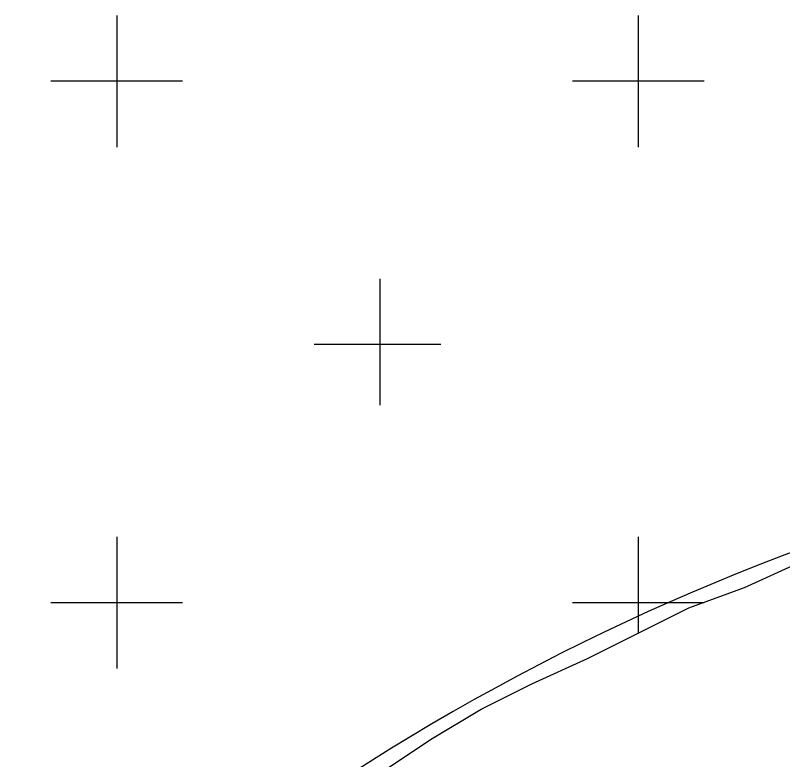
# Model space of a CAD drawing. Header units: millimetres. Extents: x -62354 to 129108, y -71259 to 35407.
# Drawn here: x 14429.8 to 14617.2, y -4699.6 to -4517.9 of the extents above; entities that cross this region are included whole.
import ezdxf

# ---------------------------------------------------------------- set-up
doc = ezdxf.new("R2010")
doc.units = ezdxf.units.MM
doc.header["$MEASUREMENT"] = 0
doc.layers.add('1st FL Layout xrf$0$CR-Machine', color=7, linetype='Continuous', transparency=0.5)

# ---------------------------------------------------------------- blocks, each defined once
blk = doc.blocks.new('1st FL Layout xrf$0$M6')
at = {"color": 253}
for points in [[(-9201.2183, 1893.27637), (-9201.2183, 1893.24426)], [(-9201.09112, 1893.27637), (-9201.09112, 1893.24426)], [(-9201.20225, 1893.26031), (-9201.23436, 1893.26031)], [(-9201.07506, 1893.26031), (-9201.10717, 1893.26031)], [(-9201.15409, 1893.21215), (-9201.15409, 1893.18128)], [(-9201.13927, 1893.1961), (-9201.17015, 1893.1961)], [(-9201.2183, 1893.14918), (-9201.2183, 1893.11707)], [(-9201.09112, 1893.14918), (-9201.09112, 1893.12571)], [(-9201.20225, 1893.13312), (-9201.23436, 1893.13312)], [(-9201.07506, 1893.13312), (-9201.10717, 1893.13312)]]:
    blk.add_lwpolyline(points, dxfattribs=at)
blk.add_lwpolyline([(-9201.243, 1893.02322), (-9201.23189, 1893.0331), (-9201.22201, 1893.04174), (-9201.2109, 1893.05162), (-9201.18867, 1893.06891), (-9201.17755, 1893.07632), (-9201.16521, 1893.08496), (-9201.15286, 1893.09237), (-9201.14174, 1893.09978), (-9201.1294, 1893.10719), (-9201.11705, 1893.11337), (-9201.10346, 1893.11954), (-9201.07877, 1893.13189), (-9201.06518, 1893.13683), (-9201.0516, 1893.143)])
blk.add_arc((-9200.85803, 1892.62213), 0.55862, 55.4976, 133.562)
blk = doc.blocks.new('1st FL Layout xrf')
at = {"layer": '1st FL Layout xrf$0$CR-Machine', "xscale": 1000, "yscale": 1000, "zscale": 1000}
blk.add_blockref('1st FL Layout xrf$0$M6', (9215672.85, -1897794.25), dxfattribs=at)

msp = doc.modelspace()

# ---------------------------------------------------------------- block references
msp.add_blockref('1st FL Layout xrf', (0, 0))

doc.saveas('drawing.dxf')
